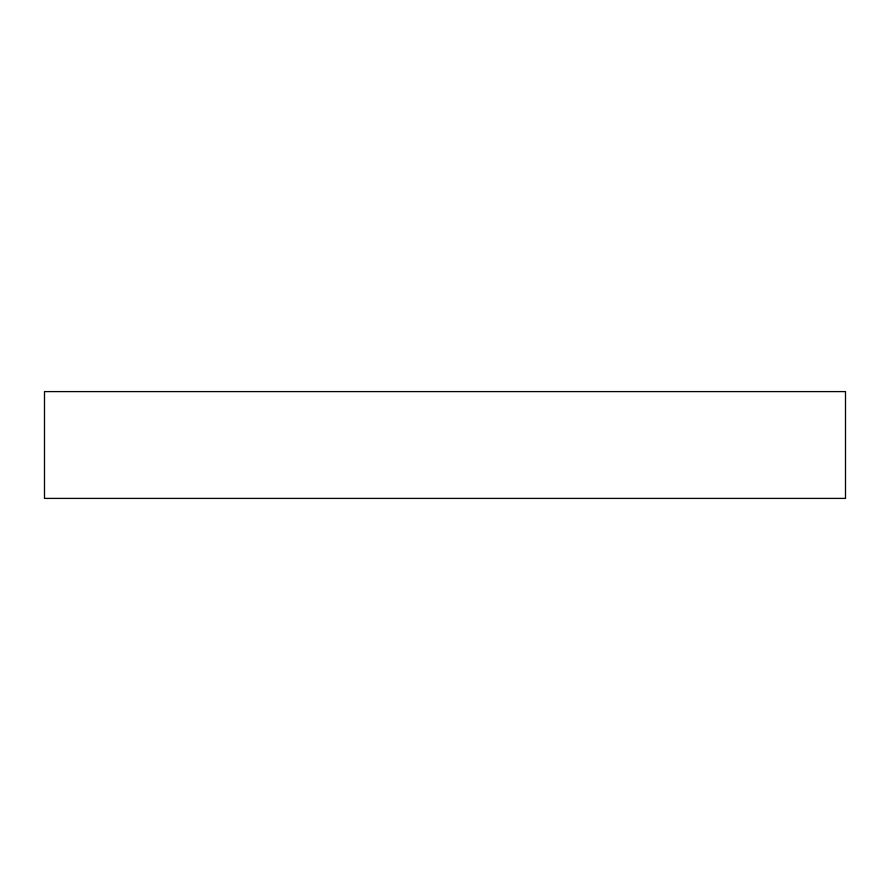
<?xml version="1.0" encoding="UTF-8"?>
<svg xmlns="http://www.w3.org/2000/svg" width="890" height="890" viewBox="0 0 890 890"><rect width="100%" height="100%" fill="white"/><g stroke="black" fill="none" stroke-linecap="round" stroke-linejoin="round"><path stroke-width="1.33" d="M845.5 391.6L44.5 391.6L44.5 498.4L845.5 498.4L845.5 391.6"/></g></svg>
